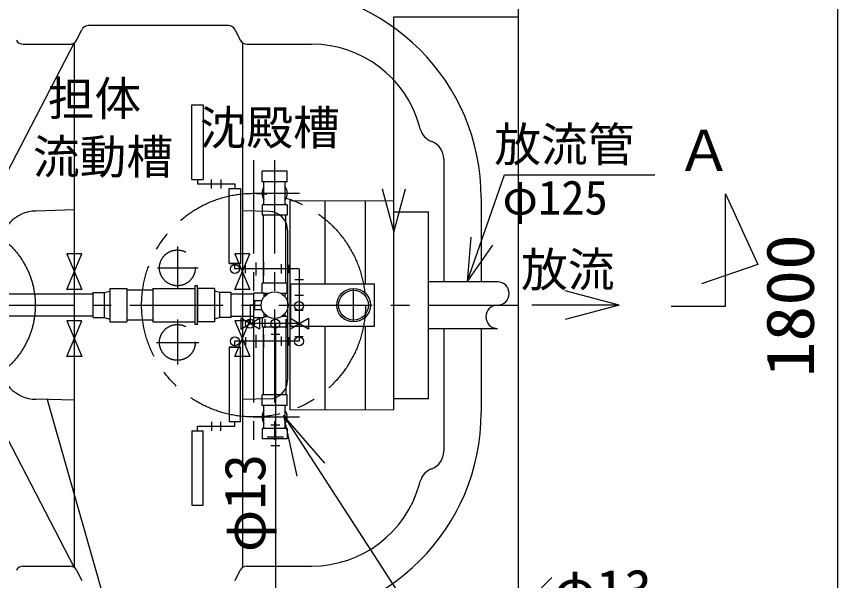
# Model space of a CAD drawing. Units: millimetres, scale not verified. Extents: x -14850 to 14850, y -10500 to 10500.
# Drawn here: x -9007 to -6806, y 282 to 1796 of the extents above; entities that cross this region are included whole.
import ezdxf
from ezdxf.enums import TextEntityAlignment as Align

# ---------------------------------------------------------------- set-up
doc = ezdxf.new("R2010")
doc.units = ezdxf.units.MM
doc.header["$LTSCALE"] = 50
doc.linetypes.add('CHAIN1', pattern=[8, 5, -1, 1, -1])
doc.linetypes.add('LONG_DASHED1', pattern=[7, 6, -1])
for name, color, linetype, lineweight in [('0-0_機器', 3, 'Continuous', 25), ('0-1_空気管', 3, 'Continuous', 25), ('0-3_07', 3, 'Continuous', 25), ('0-4_製作', 5, 'Continuous', 25)]:
    doc.layers.add(name, color=color, linetype=linetype, lineweight=lineweight)
doc.styles.add('ＭＳ ゴシック', font='')
doc.styles.get('ＭＳ ゴシック').set_extended_font_data('MS Gothic')

msp = doc.modelspace()

# ---------------------------------------------------------------- linework, layer by layer
at = {"layer": '0-0_機器', "color": 2}
msp.add_line((-7661.65, -228.64), (-7661.65, 2271.36), dxfattribs=at)
at = {"layer": '0-0_機器'}
for p, q in [((-7106.39, 1018.82), (-7106.39, 1320.32)), ((-7106.39, 1320.32), (-7019.88, 1129.99)), ((-7019.88, 1129.99), (-7171.28, 1078.09)), ((-7252.75, 1018.82), (-7106.39, 1018.82))]:
    msp.add_line(p, q, dxfattribs=at)
at = {"layer": '0-1_空気管'}
for p, q in [((-8439.01, 1771.36), (-8814.29, 1771.36)), ((-8846.13, 1732.42), (-8832.18, 1760.31)), ((-8421.13, 1760.31), (-8407.18, 1732.42)), ((-9201.11, 1051.36), (-8851.65, 1725.64)), ((-8989.29, 1721.36), (-8860.68, 1721.36)), ((-8851.65, 317.09), (-8851.65, 1725.64)), ((-8401.65, 1725.64), (-8401.65, 317.09)), ((-8389.29, 1721.36), (-8215.97, 1721.36)), ((-8536.65, 1358.36), (-8536.65, 1558.36)), ((-8536.65, 1558.36), (-8506.65, 1558.36)), ((-8506.65, 1558.36), (-8506.65, 1358.36)), ((-7861.65, 1413.29), (-7861.65, 1083.86)), ((-8281.65, 1380.36), (-8348.66, 1380.36)), ((-8348.66, 1352.27), (-8348.66, 1380.36)), ((-8281.65, 1352.27), (-8281.65, 1380.36)), ((-7799.05, 1083.86), (-7699.09, 1370.74)), ((-7699.09, 1370.74), (-7295.9, 1370.74)), ((-8536.65, 1358.36), (-8506.65, 1358.36)), ((-8521.65, 1358.36), (-8521.65, 1346.36)), ((-8521.65, 1346.36), (-8421.65, 1346.36)), ((-8484.15, 1334.36), (-8484.15, 1358.36)), ((-8459.15, 1358.36), (-8459.15, 1334.36)), ((-8421.65, 1346.36), (-8421.65, 1334.36)), ((-8281.65, 1352.27), (-8348.66, 1352.27)), ((-8343.76, 1293.56), (-8343.76, 1349.17)), ((-8286.55, 1293.56), (-8286.55, 1349.17)), ((-8436.65, 1132.86), (-8436.65, 1334.36)), ((-8436.65, 1334.36), (-8406.65, 1334.36)), ((-8406.65, 1334.36), (-8406.65, 1132.86)), ((-8273.63, 1301.83), (-7995.88, 1301.52)), ((-8273.63, 740.89), (-8273.63, 1301.83)), ((-8179.61, 1078.86), (-8179.61, 1301.72)), ((-8072.21, 1301.6), (-8072.21, 1078.86)), ((-7761.65, 1309.36), (-7761.65, 1083.86)), ((-8851.65, 1276.63), (-8955.27, 1273.91)), ((-8348.66, 1290.46), (-8348.66, 1262.36)), ((-8281.65, 1290.46), (-8348.66, 1290.46)), ((-8281.65, 1290.46), (-8281.65, 1262.36)), ((-8329.34, 1272.64), (-8401.65, 1274.53)), ((-8281.65, 1262.36), (-8348.66, 1262.36)), ((-8345.15, 1080.36), (-8345.15, 1262.36)), ((-8285.15, 1080.36), (-8285.15, 1262.36)), ((-7995.88, 1271.52), (-7902.71, 1271.52)), ((-7902.71, 771.21), (-7902.71, 1271.52)), ((-8280.65, 1222.65), (-8280.65, 820.07)), ((-8436.65, 1134.36), (-8406.65, 1134.36)), ((-8436.65, 1132.86), (-8406.65, 1132.86)), ((-8421.65, 1118.36), (-8421.65, 1132.86)), ((-8393.59, 1106.86), (-8393.59, 1129.86)), ((-8365.65, 1135.86), (-8365.65, 1100.86)), ((-8344.65, 1136.86), (-8344.65, 1099.86)), ((-8297.65, 1130.86), (-8297.65, 1105.86)), ((-8277.65, 1129.86), (-8277.65, 1106.86)), ((-8249.65, 1118.36), (-8421.65, 1118.36)), ((-8249.65, 1118.36), (-8249.65, 924.36)), ((-8281.65, 1080.36), (-8348.66, 1080.36)), ((-8348.66, 1054.11), (-8348.66, 1080.36)), ((-8281.65, 1052.27), (-8281.65, 1080.36)), ((-8271.63, 963.86), (-8271.63, 1078.86)), ((-8271.63, 1078.86), (-8048.63, 1078.86)), ((-8261.15, 1090.36), (-8238.15, 1090.36)), ((-8048.63, 1078.86), (-8048.63, 963.86)), ((-7717.9, 1083.86), (-7902.71, 1083.86)), ((-8756.65, 1066.36), (-8711.65, 1066.36)), ((-8756.65, 1066.36), (-8756.65, 976.36)), ((-8711.65, 1066.36), (-8711.65, 976.36)), ((-8641.65, 1061.36), (-8711.65, 1061.36)), ((-8641.65, 1065.86), (-8529.15, 1065.86)), ((-8641.65, 1065.86), (-8641.65, 976.86)), ((-8521.65, 969.36), (-8521.65, 1073.36)), ((-8476.65, 1066.36), (-8521.65, 1066.36)), ((-8476.65, 1066.36), (-8476.65, 976.36)), ((-10161.65, 1051.36), (-8801.65, 1051.36)), ((-8801.65, 987.86), (-8801.65, 1054.86)), ((-8771.65, 1054.86), (-8771.65, 987.86)), ((-8461.65, 987.86), (-8461.65, 1054.86)), ((-8431.65, 987.86), (-8431.65, 1054.86)), ((-8431.65, 1051.36), (-8371.15, 1051.36)), ((-8371.15, 988.61), (-8371.15, 1053.81)), ((-8370.85, 1054.11), (-8343.65, 1054.11)), ((-8343.65, 1043.18), (-8343.65, 1054.11)), ((-8333.4, 1052.27), (-8343.65, 1052.27)), ((-8343.65, 1051.86), (-8334.07, 1051.86)), ((-8281.65, 1052.27), (-8296.91, 1052.27)), ((-8286.55, 1043.04), (-8286.55, 1049.16)), ((-8238.15, 1047.36), (-8261.15, 1047.36)), ((-8381.15, 1021.36), (-8381.15, 971.86)), ((-8369.15, 1021.36), (-8381.15, 1021.36)), ((-8801.65, 991.36), (-10161.65, 991.36)), ((-8851.65, 317.09), (-9201.11, 991.36)), ((-8431.65, 991.36), (-8371.15, 991.36)), ((-8371.15, 990.9), (-8393.15, 990.9)), ((-8343.65, 990.86), (-8334.07, 990.86)), ((-8333.4, 990.46), (-8343.65, 990.46)), ((-8281.65, 990.46), (-8296.91, 990.46)), ((-8286.55, 993.56), (-8286.55, 999.68)), ((-8281.65, 990.46), (-8281.65, 962.36)), ((-8238.65, 1007.36), (-8260.65, 1007.36)), ((-8756.65, 976.36), (-8711.65, 976.36)), ((-8641.65, 981.36), (-8711.65, 981.36)), ((-8641.65, 976.86), (-8529.15, 976.86)), ((-8521.65, 969.36), (-8529.15, 969.36)), ((-8476.65, 976.36), (-8521.65, 976.36)), ((-8249.65, 971.86), (-8381.15, 971.86)), ((-8348.66, 988.61), (-8348.66, 962.36)), ((-8341.15, 983.36), (-8341.15, 960.36)), ((-8313.15, 971.86), (-8313.15, 630.41)), ((-8285.15, 983.36), (-8285.15, 780.36)), ((-8281.65, 962.36), (-8348.66, 962.36)), ((-8345.15, 780.36), (-8345.15, 962.36)), ((-8048.63, 963.86), (-8271.63, 963.86)), ((-8179.61, 741), (-8179.61, 963.86)), ((-8072.21, 963.86), (-8072.21, 741.12)), ((-7902.71, 958.86), (-7717.9, 958.86)), ((-7861.65, 958.86), (-7861.65, 629.44)), ((-7761.65, 958.86), (-7761.65, 733.36)), ((-8249.65, 924.36), (-8421.65, 924.36)), ((-8421.65, 909.86), (-8421.65, 924.36)), ((-8393.59, 935.86), (-8393.59, 912.86)), ((-8365.65, 941.86), (-8365.65, 906.86)), ((-8348.77, 936.89), (-8348.77, 936.86)), ((-8344.65, 942.86), (-8344.65, 905.86)), ((-8324.65, 943.86), (-8301.65, 943.86)), ((-8297.65, 936.86), (-8297.65, 911.86)), ((-8277.65, 935.86), (-8277.65, 912.86)), ((-8238.65, 936.36), (-8260.65, 936.36)), ((-8436.65, 909.86), (-8436.65, 708.36)), ((-8436.65, 909.86), (-8406.65, 909.86)), ((-8436.65, 908.36), (-8406.65, 908.36)), ((-8406.65, 708.36), (-8406.65, 909.86)), ((-8281.65, 780.36), (-8348.66, 780.36)), ((-8348.66, 752.27), (-8348.66, 780.36)), ((-8281.65, 752.27), (-8281.65, 780.36)), ((-7995.88, 771.2), (-7902.71, 771.21)), ((-8851.65, 766.1), (-8955.27, 768.81)), ((-8925.2, 768.02), (-8598.43, -375.62)), ((-8329.34, 770.09), (-8401.65, 768.19)), ((-8281.65, 752.27), (-8348.66, 752.27)), ((-8343.76, 693.56), (-8343.76, 749.17)), ((-8286.55, 693.56), (-8286.55, 749.17)), ((-8273.63, 740.89), (-7995.88, 741.21)), ((-8484.15, 708.36), (-8484.15, 684.36)), ((-8459.15, 684.36), (-8459.15, 708.36)), ((-8406.65, 708.36), (-8436.65, 708.36)), ((-8421.65, 696.36), (-8421.65, 708.36)), ((-8291.12, 725.02), (-8255.38, 562.58)), ((-8536.65, 684.36), (-8536.65, 484.36)), ((-8536.65, 684.36), (-8506.65, 684.36)), ((-8521.65, 684.36), (-8521.65, 696.36)), ((-8521.65, 696.36), (-8421.65, 696.36)), ((-8506.65, 484.36), (-8506.65, 684.36)), ((-8348.66, 690.46), (-8348.66, 662.36)), ((-8281.65, 690.46), (-8348.66, 690.46)), ((-8325.15, 700.01), (-8301.15, 700.01)), ((-8281.65, 690.46), (-8281.65, 662.36)), ((-8281.65, 662.36), (-8348.66, 662.36)), ((-8335.15, 668.01), (-8291.15, 668.01)), ((-8325.15, 645.01), (-8301.15, 645.01)), ((-8536.65, 484.36), (-8506.65, 484.36)), ((-8989.29, 321.36), (-8864.01, 321.36)), ((-8846.13, 310.31), (-8832.18, 282.42)), ((-8421.13, 282.42), (-8407.18, 310.31)), ((-8389.29, 321.36), (-8215.97, 321.36))]:
    msp.add_line(p, q, dxfattribs=at)
at = {"layer": '0-1_空気管', "linetype": 'CHAIN1'}
for p, q in [((-8371.65, 1409.98), (-8371.65, 630.41)), ((-8315.15, 1409.98), (-8315.15, 630.41)), ((-8371.89, 1321.36), (-8248.67, 1321.36)), ((-8575.87, 1178.37), (-8575.87, 1064.66)), ((-8629.42, 1121.36), (-8520.39, 1121.36)), ((-8103.63, 976.36), (-8103.63, 1066.36)), ((-10703.53, 1021.36), (-7661.65, 1021.36)), ((-8575.87, 983.05), (-8575.87, 862.36)), ((-8631.42, 921.36), (-8518.38, 921.36)), ((-8371.89, 721.36), (-8248.67, 721.36))]:
    msp.add_line(p, q, dxfattribs=at)
at = {"layer": '0-1_空気管', "linetype": 'LONG_DASHED1'}
for p, q in [((-8421.65, 1134.36), (-8421.65, 1132.86)), ((-8521.65, 1066.36), (-8521.65, 976.36)), ((-8313.15, 773.55), (-8313.15, 645.01))]:
    msp.add_line(p, q, dxfattribs=at)
at = {"layer": '0-1_空気管', "color": 4}
for q in [(-7536.54, 1060.18), (-7625.69, 1021.36), (-7536.54, 982.54)]:
    msp.add_line((-7391.65, 1021.36), q, dxfattribs=at)
at = {"layer": '0-1_空気管', "color": 6}
msp.add_line((-8313.15, 668.01), (-8313.15, 221.36), dxfattribs=at)
at = {"layer": '0-1_空気管'}
for points in [[(-7995.88, 741.21), (-7995.88, 1795.18), (-7661.65, 1795.18)], [(-8026.93, 1333.24), (-7995.88, 1217.33), (-7964.82, 1333.24)], [(-7789.03, 1203.44), (-7799.05, 1083.86), (-7730.59, 1182.41)], [(-8801.65, 1054.86), (-8771.65, 1054.86), (-8756.65, 1058.86)], [(-8521.65, 1073.36), (-8529.15, 1073.36), (-8529.15, 969.36)], [(-8431.65, 1054.86), (-8461.65, 1054.86), (-8476.65, 1058.86)], [(-8348.98, 1033.36), (-8369.15, 1033.36), (-8369.15, 1009.36), (-8348.98, 1009.36)], [(-8371.15, 988.61), (-8343.65, 988.61), (-8343.65, 999.55)], [(-8801.65, 987.86), (-8771.65, 987.86), (-8756.65, 983.86)], [(-8431.65, 987.86), (-8461.65, 987.86), (-8476.65, 983.86)], [(-8180.25, 597.46), (-8291.12, 725.02), (-7564.26, -398.54)]]:
    msp.add_lwpolyline(points, dxfattribs=at)
for points in [[(-8831.65, 1159.36), (-8871.65, 1159.36), (-8831.65, 1063.36), (-8871.65, 1063.36)], [(-8381.65, 1159.36), (-8421.65, 1159.36), (-8381.65, 1063.36), (-8421.65, 1063.36)], [(-8831.65, 979.36), (-8871.65, 979.36), (-8831.65, 883.36), (-8871.65, 883.36)], [(-8381.65, 979.36), (-8421.65, 979.36), (-8381.65, 883.36), (-8421.65, 883.36)], [(-8356.15, 956.86), (-8406.15, 986.86), (-8406.15, 956.86), (-8356.15, 986.86)], [(-8224.65, 956.86), (-8274.65, 986.86), (-8274.65, 956.86), (-8224.65, 986.86)]]:
    msp.add_lwpolyline(points, close=True, dxfattribs=at)
at = {"layer": '0-1_空気管', "linetype": 'CHAIN1'}
for centre, radius in [((-8371.65, 1021.36), 300), ((-9181.65, 1021.36), 225), ((-8575.87, 1121.36), 48), ((-8575.87, 921.36), 48)]:
    msp.add_circle(centre, radius, dxfattribs=at)
at = {"layer": '0-1_空気管'}
for centre, radius in [((-8421.65, 1118.36), 12), ((-8315.15, 1021.36), 35.89), ((-8103.63, 1021.36), 45), ((-8103.63, 1021.36), 40), ((-8249.65, 1019.36), 12), ((-8381.15, 971.86), 12), ((-8313.15, 971.86), 12), ((-8421.65, 924.36), 12), ((-8249.65, 924.36), 12)]:
    msp.add_circle(centre, radius, dxfattribs=at)
for centre, radius, start, end in [((-8323.65, 1309.36), 562, 0, 90), ((-8814.29, 1751.36), 20, 90, 153.43494), ((-8439.01, 1751.36), 20, 26.56505, 90), ((-8989.29, 1741.36), 20, 206.56503, 270), ((-8864.01, 1741.36), 20, 270, 333.43494), ((-8389.29, 1741.36), 20, 206.56503, 270), ((-8215.97, 1421.36), 300, 15.466, 90), ((-9661.65, 1021.36), 1800, 15.21593, 15.466), ((-7876.51, 1506.91), 50, 195.21593, 249.42366), ((-7911.65, 1413.29), 50, 0, 69.42366), ((-8346.86, 1349.17), 3.1, 0, 90), ((-8283.45, 1349.17), 3.1, 90, 180), ((-8315.15, 1321.36), 33.5, 148.62476, 211.37523), ((-8315.15, 1321.36), 33.5, 328.62476, 31.37523), ((-8346.86, 1293.56), 3.1, 270, 0), ((-8283.45, 1293.56), 3.1, 180, 270), ((-8952.65, 1173.95), 100, 91.5, 180), ((-8330.65, 1222.65), 50, 0, 88.49998), ((-7717.9, 1052.61), 31.25, 270, 90), ((-8370.85, 1053.81), 0.3, 90, 180), ((-8283.45, 1049.16), 3.1, 90, 180), ((-7717.9, 990.11), 31.25, 90, 270), ((-8283.45, 993.56), 3.1, 180, 270), ((-8952.65, 868.78), 100, 180, 268.5), ((-8330.65, 820.07), 50, 271.5, 0), ((-8346.86, 749.17), 3.1, 0, 90), ((-8283.45, 749.17), 3.1, 90, 180), ((-8315.15, 721.36), 33.5, 148.62476, 211.37523), ((-8323.65, 733.36), 562, 270, 0), ((-8315.15, 721.36), 33.5, 328.62476, 31.37523), ((-8346.86, 693.56), 3.1, 270, 0), ((-8283.45, 693.56), 3.1, 180, 270), ((-7911.65, 629.44), 50, 290.57632, 0), ((-7876.51, 535.82), 50, 110.57632, 164.78406), ((-8215.97, 621.36), 300, 270, 344.53398), ((-9661.65, 1021.36), 1800, 344.53398, 344.78406), ((-8989.29, 301.36), 20, 90, 153.43494), ((-8864.01, 301.36), 20, 26.56505, 90), ((-8389.29, 301.36), 20, 90, 153.43494)]:
    msp.add_arc(centre, radius, start, end, dxfattribs=at)
at = {"layer": '0-3_07', "color": 7}
msp.add_line((-7601.87, 261.14), (-7571.87, 291.14), dxfattribs=at)
at = {"layer": '0-4_製作', "color": 2}
msp.add_line((-6806.45, 1921.36), (-6806.45, 121.36), dxfattribs=at)

# ---------------------------------------------------------------- texts
at = {"layer": '0-0_機器', "color": 4, "style": 'ＭＳ ゴシック'}
msp.add_text('Ａ', height=110, dxfattribs=at).set_placement((-7239.1, 1348.64), align=Align.BOTTOM_LEFT)
at = {"layer": '0-1_空気管', "color": 4, "style": 'ＭＳ ゴシック'}
for s, p in [('担体', (-8923.03, 1502.04)), ('沈殿槽', (-8516.16, 1424.04)), ('放流管', (-7726.53, 1379.1)), ('流動槽', (-8963.03, 1346.04)), ('φ125', (-7704.5, 1236.91)), ('放流', (-7654.6, 1043.32))]:
    msp.add_text(s, height=91.79, dxfattribs=at).set_placement(p, align=Align.BOTTOM_LEFT)
msp.add_text('φ13', height=110, rotation=90, dxfattribs=at).set_placement((-8306.99, 358.8), align=Align.BOTTOM_LEFT)
at = {"layer": '0-3_07', "color": 4, "style": 'ＭＳ ゴシック'}
msp.add_text('φ13', height=110, dxfattribs=at).set_placement((-7567.15, 169.56), align=Align.BOTTOM_LEFT)
at = {"layer": '0-4_製作', "color": 4, "style": 'ＭＳ ゴシック', "width": 1.1}
msp.add_text('1800', height=128.4, rotation=90, dxfattribs=at).set_placement((-6831.45, 827.61), align=Align.BOTTOM_LEFT)

doc.saveas('drawing.dxf')
